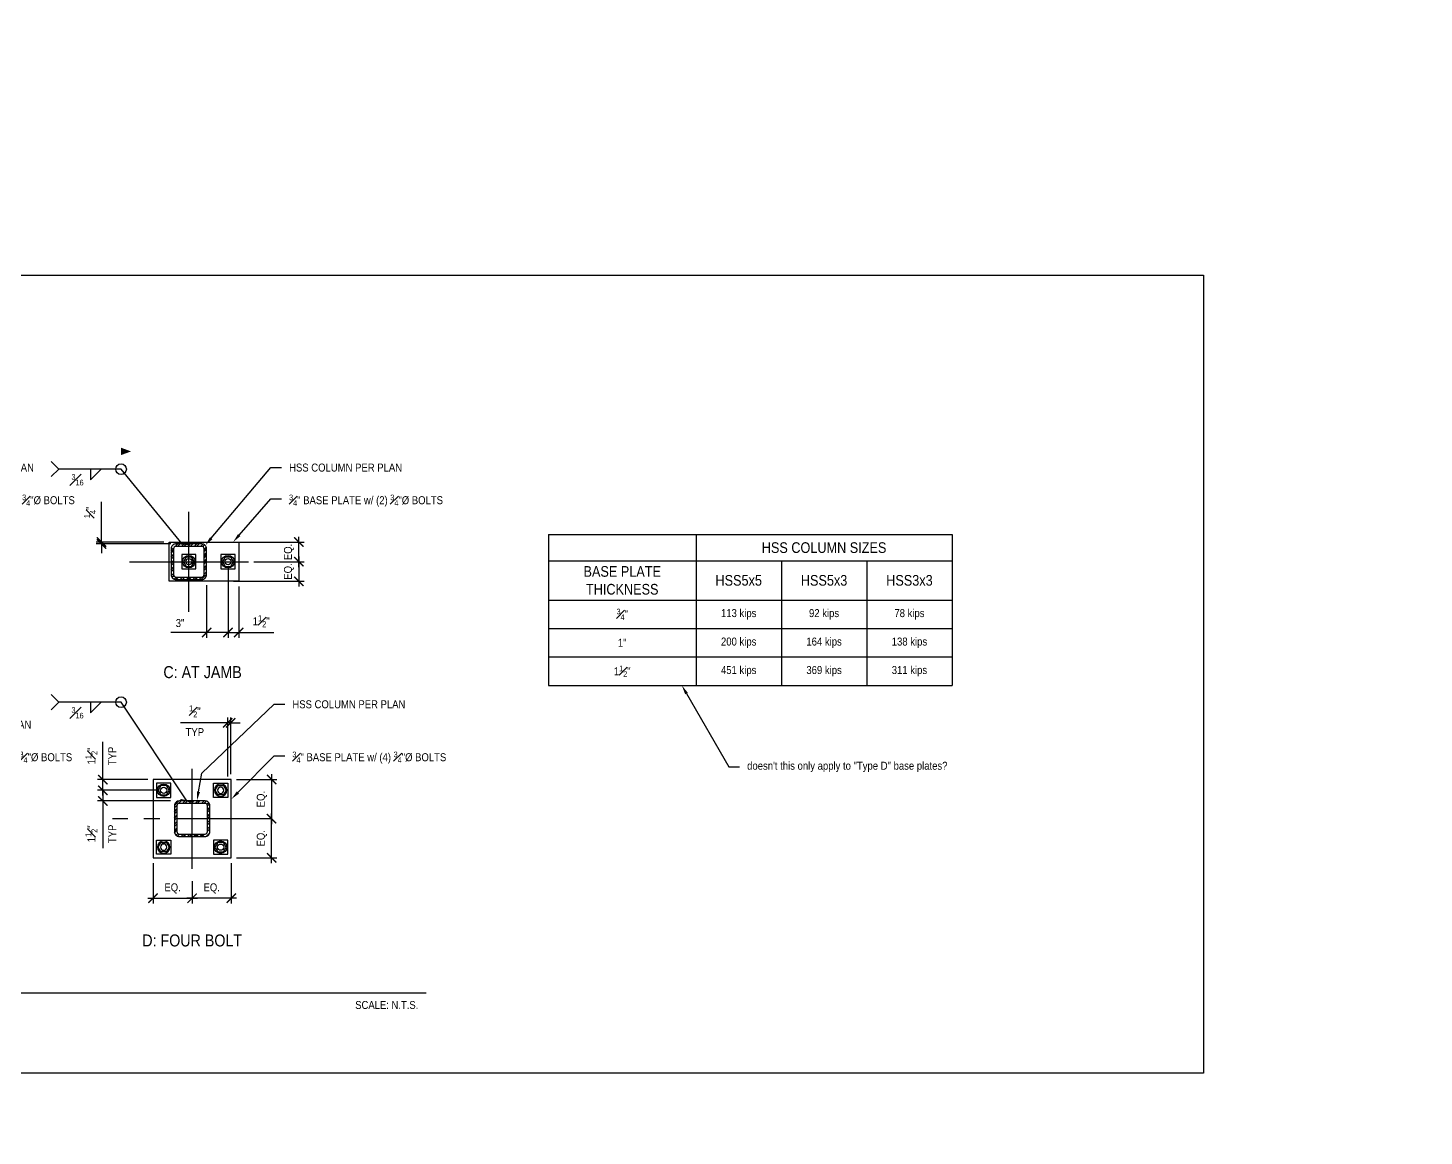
# Model space of a CAD drawing. Header units: inches. Extents: x -16404 to 14624, y -1591 to 16152.
# Drawn here: x -5643.8 to -5447.5, y 7972.7 to 8128.4 of the extents above; entities that cross this region are included whole.
import ezdxf
from ezdxf import colors
from ezdxf.entities.mleader import LeaderData, LeaderLine
from ezdxf.enums import TextEntityAlignment as Align
from ezdxf.math import Vec2, Vec3

# ---------------------------------------------------------------- set-up
doc = ezdxf.new("R2010")
doc.units = ezdxf.units.IN
doc.header["$LTSCALE"] = 24
doc.header["$MEASUREMENT"] = 0
doc.linetypes.add('CENTER2', pattern=[1.125, 0.75, -0.125, 0.125, -0.125])
doc.linetypes.add('CENTER4', pattern=[0.9975, 0.75, -0.06125, 0.125, -0.06125])
doc.layers.get('0').update_dxf_attribs({"linetype": 'CONTINUOUS'})
doc.layers.get('DefPoints').update_dxf_attribs({"color": 251, "linetype": 'CONTINUOUS'})
doc.layers.add('DESIGNER COMMENTS', color=221, linetype='CONTINUOUS', plot=False)
for name, color, linetype in [('S-ANNO-DIMS', 2, 'CONTINUOUS'), ('S-ANNO-NOTE', 4, 'CONTINUOUS'), ('S-BOLT', 2, 'CONTINUOUS'), ('S-SIMPSON', 2, 'CONTINUOUS'), ('S-STEEL', 4, 'CONTINUOUS')]:
    doc.layers.add(name, color=color, linetype=linetype)
doc.layers.add('S-HATCH1', color=1, linetype='CONTINUOUS', transparency=0.5)
doc.styles.add('Arial', font='arial.ttf', dxfattribs={"width": 0.85})
doc.dimstyles.new('DIM-12$0', dxfattribs={"dimscale": 12, "dimtxt": 0.09375, "dimasz": 0.109375, "dimexe": 0.0625, "dimexo": 0.0625, "dimgap": 0.0625, "dimtad": 1, "dimdec": 4, "dimzin": 11, "dimdsep": 46, "dimlunit": 4, "dimtxsty": 'Arial', "dimblk": 'ARCHTICK', "dimblk1": 'ARCHTICK', "dimblk2": 'ARCHTICK', "dimsah": 1, "dimcen": 0.125, "dimdle": 0.0625, "dimclrd": 256, "dimclre": 256, "dimclrt": 4, "dimadec": 0, "dimazin": 0, "dimtfac": 0.75, "dimtdec": 4, "dimtofl": 0, "dimtmove": 0, "dimatfit": 3, "dimldrblk": 'ARCHTICK', "dimfxl": 1, "dimfrac": 1, "dimtolj": 1, "dimtzin": 11, "dimarcsym": 0})
doc.dimstyles.new('DIM-12$7', dxfattribs={"dimscale": 12, "dimtxt": 0.09375, "dimasz": 0.125, "dimexe": 0.0625, "dimexo": 0.0625, "dimgap": 0.0625, "dimtad": 1, "dimdec": 4, "dimzin": 11, "dimdsep": 46, "dimlunit": 4, "dimtxsty": 'Arial', "dimblk": 'ARCHTICK', "dimcen": 0.125, "dimclrd": 256, "dimclre": 256, "dimclrt": 4, "dimadec": 0, "dimazin": 0, "dimtfac": 0.75, "dimtdec": 4, "dimtofl": 0, "dimtmove": 0, "dimatfit": 3, "dimldrblk": 'ARCHTICK', "dimfxl": 1, "dimfrac": 1, "dimtolj": 1, "dimtzin": 11, "dimarcsym": 0})

# ---------------------------------------------------------------- blocks, each defined once
blk = doc.blocks.new('*U285')
at = {"const_width": 0.188}
for points in [[(-4.5, 0, -1), (4.5, 0, 3.732051)], [(-4.5, 0, 1), (4.5, 0, -3.732051)]]:
    blk.add_lwpolyline(points, format="xyb", dxfattribs=at)
blk.add_lwpolyline([(4.5, 0), (174.42, 0)], dxfattribs=at)
blk.add_circle((0, 0), 4.5)
at = {"style": 'Arial', "width": 0.85}
for tag, p in [('DWG_TITLE_1', (7.5, 6.19)), ('DWG_TITLE_2', (7.5, 2.44))]:
    blk.add_attdef(tag, text='', height=2.62, dxfattribs=at).set_placement(p, align=Align.MIDDLE_LEFT)
blk.add_attdef('#', text='', height=3, dxfattribs=at).set_placement((0, 0), align=Align.MIDDLE_CENTER)
blk.add_attdef('SCALE', text='', height=1.12, dxfattribs=at).set_placement((173.29, -1.12), align=Align.TOP_RIGHT)
blk = doc.blocks.new('_ARCHTICK')
at = {"color": 0, "linetype": 'ByBlock', "const_width": 0.15}
blk.add_lwpolyline([(-0.5, -0.5), (0.5, 0.5)], dxfattribs=at)
blk = doc.blocks.new('*D798')
at = {"layer": 'DefPoints', "color": 0, "transparency": 16777216}
for p in [(8320.88, 2727.6), (8322.38, 2724.85), (8320.88, 2717.64)]:
    blk.add_point(p, dxfattribs=at)
at = {"layer": 'S-ANNO-DIMS', "lineweight": -2, "transparency": 16777216}
for p, q in [((8320.88, 2726.85), (8320.88, 2716.89)), ((8322.38, 2724.1), (8322.38, 2716.89)), ((8320.88, 2717.64), (8323.13, 2717.64)), ((8322.38, 2717.64), (8327.34, 2717.64))]:
    blk.add_line(p, q, dxfattribs=at)
at = {"layer": 'S-ANNO-DIMS', "lineweight": -2, "transparency": 16777216, "xscale": 1.3125, "yscale": 1.3125, "zscale": 1.3125, "rotation": 180}
blk.add_blockref('_ARCHTICK', (8320.88, 2717.64), dxfattribs=at)
at = {"layer": 'S-ANNO-DIMS', "lineweight": -2, "transparency": 16777216, "xscale": 1.3125, "yscale": 1.3125, "zscale": 1.3125}
blk.add_blockref('_ARCHTICK', (8322.38, 2717.64), dxfattribs=at)
at = {"layer": 'S-ANNO-DIMS', "color": 4, "transparency": 16777216, "insert": (8325.55, 2719.24), "char_height": 1.125, "attachment_point": 5, "style": 'Arial'}
blk.add_mtext('\\A1;1{\\H0.75x;\\S1#2;}"', dxfattribs=at)
blk = doc.blocks.new('*D799')
at = {"layer": 'DefPoints', "color": 0, "transparency": 16777216}
for p in [(8323.75, 2727.6), (8320.89, 2724.85), (8330.83, 2724.85)]:
    blk.add_point(p, dxfattribs=at)
at = {"layer": 'S-ANNO-DIMS', "lineweight": -2, "transparency": 16777216}
for p, q in [((8330.83, 2728.35), (8330.83, 2724.1)), ((8324.5, 2727.6), (8331.58, 2727.6)), ((8321.64, 2724.85), (8331.58, 2724.85))]:
    blk.add_line(p, q, dxfattribs=at)
at = {"layer": 'S-ANNO-DIMS', "lineweight": -2, "transparency": 16777216, "xscale": 1.3125, "yscale": 1.3125, "zscale": 1.3125}
for p, rotation in [((8330.83, 2727.6), 90), ((8330.83, 2724.85), 270)]:
    blk.add_blockref('_ARCHTICK', p, dxfattribs=dict(at, rotation=rotation))
at = {"layer": 'S-ANNO-DIMS', "color": 4, "transparency": 16777216, "insert": (8329.46, 2726.22), "char_height": 1.125, "attachment_point": 5, "rotation": 90, "style": 'Arial'}
blk.add_mtext('\\A1;EQ.', dxfattribs=at)
blk = doc.blocks.new('*D800')
at = {"layer": 'DefPoints', "color": 0, "transparency": 16777216}
for p in [(8320.89, 2730.35), (8330.83, 2730.35), (8323.75, 2727.6)]:
    blk.add_point(p, dxfattribs=at)
at = {"layer": 'S-ANNO-DIMS', "lineweight": -2, "transparency": 16777216}
for p, q in [((8321.64, 2730.35), (8331.58, 2730.35)), ((8330.83, 2726.85), (8330.83, 2731.1)), ((8324.5, 2727.6), (8331.58, 2727.6))]:
    blk.add_line(p, q, dxfattribs=at)
at = {"layer": 'S-ANNO-DIMS', "lineweight": -2, "transparency": 16777216, "xscale": 1.3125, "yscale": 1.3125, "zscale": 1.3125}
for p, rotation in [((8330.83, 2730.35), 90), ((8330.83, 2727.6), 270)]:
    blk.add_blockref('_ARCHTICK', p, dxfattribs=dict(at, rotation=rotation))
at = {"layer": 'S-ANNO-DIMS', "color": 4, "transparency": 16777216, "insert": (8329.46, 2728.97), "char_height": 1.125, "attachment_point": 5, "rotation": 90, "style": 'Arial'}
blk.add_mtext('\\A1;EQ.', dxfattribs=at)
blk = doc.blocks.new('*D801')
at = {"layer": 'DefPoints', "color": 0, "transparency": 16777216}
for p in [(8303.1, 2730.1), (8312.63, 2730.35), (8313.58, 2730.1)]:
    blk.add_point(p, dxfattribs=at)
at = {"layer": 'S-ANNO-DIMS', "lineweight": -2, "transparency": 16777216}
for p, q in [((8303.1, 2730.35), (8303.1, 2736.03)), ((8311.88, 2730.35), (8302.35, 2730.35)), ((8312.83, 2730.1), (8302.35, 2730.1)), ((8303.1, 2730.1), (8303.1, 2728.78))]:
    blk.add_line(p, q, dxfattribs=at)
at = {"layer": 'S-ANNO-DIMS', "lineweight": -2, "transparency": 16777216, "xscale": 1.3125, "yscale": 1.3125, "zscale": 1.3125}
for p, rotation in [((8303.1, 2730.35), 270), ((8303.1, 2730.1), 90)]:
    blk.add_blockref('_ARCHTICK', p, dxfattribs=dict(at, rotation=rotation))
at = {"layer": 'S-ANNO-DIMS', "color": 4, "transparency": 16777216, "insert": (8301.5, 2734.53), "char_height": 1.125, "attachment_point": 5, "rotation": 90, "style": 'Arial'}
blk.add_mtext('\\A1;{\\H0.75x;\\S1#4;}"', dxfattribs=at)
blk = doc.blocks.new('*U3377')
blk.add_lwpolyline([(-0.38, 0.66), (-0.77, 0), (-0.38, -0.66), (0.38, -0.66), (0.77, 0), (0.38, 0.66)], close=True)
for radius in [0.875, 0.438]:
    blk.add_circle((0, 0), radius)
blk = doc.blocks.new('HSS5x5x0-375')
at = {"layer": 'S-HATCH1'}
h = blk.add_hatch(dxfattribs=at)
h.set_pattern_fill('STEEL', color=256, scale=5, style=0)
h.set_pattern_definition([(45, (-834.34226, -599.90463), (-0.44194174, 0.44194174), []), (45, (-834.34226, -599.59213), (-0.44194174, 0.44194174), [])])
edge = h.paths.add_edge_path(flags=16)
edge.add_line((-1.802, -2.151), (1.802, -2.151))
edge.add_arc((1.802, -1.802), 0.349, 270, 360)
edge.add_line((2.151, -1.802), (2.151, 1.802))
edge.add_arc((1.802, 1.802), 0.349, 360, 450)
edge.add_line((1.802, 2.151), (-1.802, 2.151))
edge.add_arc((-1.802, 1.802), 0.349, 90, 180)
edge.add_line((-2.151, 1.802), (-2.151, -1.802))
edge.add_arc((-1.802, -1.802), 0.349, 180, 270)
edge = h.paths.add_edge_path()
edge.add_line((-1.802, -2.5), (1.802, -2.5))
edge.add_arc((1.802, -1.802), 0.698, 270, 360)
edge.add_line((2.5, -1.802), (2.5, 1.802))
edge.add_arc((1.802, 1.802), 0.698, 360, 450)
edge.add_line((1.802, 2.5), (-1.802, 2.5))
edge.add_arc((-1.802, 1.802), 0.698, 90, 180)
edge.add_line((-2.5, 1.802), (-2.5, -1.802))
edge.add_arc((-1.802, -1.802), 0.698, 180, 270)
at = {"layer": 'S-STEEL'}
for points in [[(-1.802, -2.5), (1.802, -2.5, 0.4142136), (2.5, -1.802), (2.5, 1.802, 0.4142136), (1.802, 2.5), (-1.802, 2.5, 0.4142136), (-2.5, 1.802), (-2.5, -1.802, 0.4142136)], [(-1.802, -2.151), (1.802, -2.151, 0.4142136), (2.151, -1.802), (2.151, 1.802, 0.4142136), (1.802, 2.151), (-1.802, 2.151, 0.4142136), (-2.151, 1.802), (-2.151, -1.802, 0.4142136)]]:
    blk.add_lwpolyline(points, format="xyb", close=True, dxfattribs=at)
blk = doc.blocks.new('NUT-Plan View 1in-new')
blk.add_lwpolyline([(-0.44, 0.76), (-0.88, 0), (-0.44, -0.76), (0.44, -0.76), (0.88, 0), (0.44, 0.76)], close=True)
for radius in [1, 0.5]:
    blk.add_circle((0, 0), radius)
blk = doc.blocks.new('*D805')
at = {"layer": 'DefPoints', "color": 0, "transparency": 16777216}
for p in [(8321.34, 2685.99), (8315.84, 2683.48), (8315.84, 2680.32)]:
    blk.add_point(p, dxfattribs=at)
at = {"layer": 'S-ANNO-DIMS', "lineweight": -2, "transparency": 16777216}
for p, q in [((8321.34, 2685.24), (8321.34, 2679.57)), ((8315.84, 2682.73), (8315.84, 2679.57)), ((8322.09, 2680.32), (8315.09, 2680.32))]:
    blk.add_line(p, q, dxfattribs=at)
at = {"layer": 'S-ANNO-DIMS', "lineweight": -2, "transparency": 16777216, "xscale": 1.3125, "yscale": 1.3125, "zscale": 1.3125, "rotation": 180}
blk.add_blockref('_ARCHTICK', (8315.84, 2680.32), dxfattribs=at)
at = {"layer": 'S-ANNO-DIMS', "lineweight": -2, "transparency": 16777216, "xscale": 1.3125, "yscale": 1.3125, "zscale": 1.3125}
blk.add_blockref('_ARCHTICK', (8321.34, 2680.32), dxfattribs=at)
at = {"layer": 'S-ANNO-DIMS', "color": 4, "transparency": 16777216, "insert": (8318.59, 2681.69), "char_height": 1.125, "attachment_point": 5, "style": 'Arial'}
blk.add_mtext('\\A1;EQ.', dxfattribs=at)
blk = doc.blocks.new('*D806')
at = {"layer": 'DefPoints', "color": 0, "transparency": 16777216}
for p in [(8310.34, 2685.99), (8315.84, 2683.48), (8315.84, 2680.32)]:
    blk.add_point(p, dxfattribs=at)
at = {"layer": 'S-ANNO-DIMS', "lineweight": -2, "transparency": 16777216}
for p, q in [((8310.34, 2685.24), (8310.34, 2679.57)), ((8315.84, 2682.73), (8315.84, 2679.57)), ((8309.59, 2680.32), (8316.59, 2680.32))]:
    blk.add_line(p, q, dxfattribs=at)
at = {"layer": 'S-ANNO-DIMS', "lineweight": -2, "transparency": 16777216, "xscale": 1.3125, "yscale": 1.3125, "zscale": 1.3125, "rotation": 180}
blk.add_blockref('_ARCHTICK', (8310.34, 2680.32), dxfattribs=at)
at = {"layer": 'S-ANNO-DIMS', "lineweight": -2, "transparency": 16777216, "xscale": 1.3125, "yscale": 1.3125, "zscale": 1.3125}
blk.add_blockref('_ARCHTICK', (8315.84, 2680.32), dxfattribs=at)
at = {"layer": 'S-ANNO-DIMS', "color": 4, "transparency": 16777216, "insert": (8313.09, 2681.69), "char_height": 1.125, "attachment_point": 5, "style": 'Arial'}
blk.add_mtext('\\A1;EQ.', dxfattribs=at)
blk = doc.blocks.new('*D807')
at = {"layer": 'DefPoints', "color": 0, "transparency": 16777216}
for p in [(8320.88, 2727.6), (8317.88, 2725.05), (8320.88, 2717.64)]:
    blk.add_point(p, dxfattribs=at)
at = {"layer": 'S-ANNO-DIMS', "lineweight": -2, "transparency": 16777216}
for p, q in [((8320.88, 2726.85), (8320.88, 2716.89)), ((8317.88, 2724.3), (8317.88, 2716.89)), ((8317.88, 2717.64), (8312.84, 2717.64)), ((8320.88, 2717.64), (8317.13, 2717.64))]:
    blk.add_line(p, q, dxfattribs=at)
at = {"layer": 'S-ANNO-DIMS', "lineweight": -2, "transparency": 16777216, "xscale": 1.3125, "yscale": 1.3125, "zscale": 1.3125, "rotation": 180}
blk.add_blockref('_ARCHTICK', (8317.88, 2717.64), dxfattribs=at)
at = {"layer": 'S-ANNO-DIMS', "lineweight": -2, "transparency": 16777216, "xscale": 1.3125, "yscale": 1.3125, "zscale": 1.3125}
blk.add_blockref('_ARCHTICK', (8320.88, 2717.64), dxfattribs=at)
at = {"layer": 'S-ANNO-DIMS', "color": 4, "transparency": 16777216, "insert": (8314.14, 2718.97), "char_height": 1.125, "attachment_point": 5, "style": 'Arial'}
blk.add_mtext('\\A1;3"', dxfattribs=at)
blk = doc.blocks.new('*D808')
at = {"layer": 'DefPoints', "color": 0, "transparency": 16777216}
for p in [(8327.01, 2691.49), (8327.01, 2691.49), (8321.34, 2685.99)]:
    blk.add_point(p, dxfattribs=at)
at = {"layer": 'S-ANNO-DIMS', "lineweight": -2, "transparency": 16777216}
for p, q in [((8327.01, 2685.24), (8327.01, 2692.24)), ((8322.09, 2685.99), (8327.76, 2685.99))]:
    blk.add_line(p, q, dxfattribs=at)
at = {"layer": 'S-ANNO-DIMS', "lineweight": -2, "transparency": 16777216, "xscale": 1.3125, "yscale": 1.3125, "zscale": 1.3125}
for p, rotation in [((8327.01, 2691.49), 90), ((8327.01, 2685.99), 270)]:
    blk.add_blockref('_ARCHTICK', p, dxfattribs=dict(at, rotation=rotation))
at = {"layer": 'S-ANNO-DIMS', "color": 4, "transparency": 16777216, "insert": (8325.64, 2688.74), "char_height": 1.125, "attachment_point": 5, "rotation": 90, "style": 'Arial'}
blk.add_mtext('\\A1;EQ.', dxfattribs=at)
blk = doc.blocks.new('*D809')
at = {"layer": 'DefPoints', "color": 0, "transparency": 16777216}
for p in [(8321.34, 2696.99), (8327.01, 2691.49), (8327.01, 2691.49)]:
    blk.add_point(p, dxfattribs=at)
at = {"layer": 'S-ANNO-DIMS', "lineweight": -2, "transparency": 16777216}
for p, q in [((8322.09, 2696.99), (8327.76, 2696.99)), ((8327.01, 2697.74), (8327.01, 2690.74))]:
    blk.add_line(p, q, dxfattribs=at)
at = {"layer": 'S-ANNO-DIMS', "lineweight": -2, "transparency": 16777216, "xscale": 1.3125, "yscale": 1.3125, "zscale": 1.3125}
for p, rotation in [((8327.01, 2696.99), 90), ((8327.01, 2691.49), 270)]:
    blk.add_blockref('_ARCHTICK', p, dxfattribs=dict(at, rotation=rotation))
at = {"layer": 'S-ANNO-DIMS', "color": 4, "transparency": 16777216, "insert": (8325.64, 2694.24), "char_height": 1.125, "attachment_point": 5, "rotation": 90, "style": 'Arial'}
blk.add_mtext('\\A1;EQ.', dxfattribs=at)
blk = doc.blocks.new('*D2517')
at = {"layer": 'DefPoints', "color": 0, "transparency": 16777216}
for p in [(128.95, 29.99), (136.01, 29.99), (137.51, 28.49)]:
    blk.add_point(p, dxfattribs=at)
at = {"layer": 'S-ANNO-DIMS', "lineweight": -2, "transparency": 16777216}
for p, q in [((128.95, 29.99), (128.95, 35.31)), ((135.26, 29.99), (128.2, 29.99)), ((128.95, 27.74), (128.95, 29.99)), ((136.76, 28.49), (128.2, 28.49))]:
    blk.add_line(p, q, dxfattribs=at)
at = {"layer": 'S-ANNO-DIMS', "lineweight": -2, "transparency": 16777216, "xscale": 1.3125, "yscale": 1.3125, "zscale": 1.3125}
for p, rotation in [((128.95, 29.99), 90), ((128.95, 28.49), 270)]:
    blk.add_blockref('_ARCHTICK', p, dxfattribs=dict(at, rotation=rotation))
at = {"layer": 'S-ANNO-DIMS', "color": 4, "transparency": 16777216, "char_height": 1.125, "attachment_point": 5, "rotation": 90, "style": 'Arial'}
for s, insert in [('\\A1;1{\\H0.75x;\\S1#2;}"', (127.35, 33.3)), ('\\A1;TYP', (130.26, 33.3))]:
    blk.add_mtext(s, dxfattribs=dict(at, insert=insert))
blk = doc.blocks.new('*D2518')
at = {"layer": 'DefPoints', "color": 0, "transparency": 16777216}
for p in [(137.51, 28.49), (128.95, 26.99), (139.2, 26.99)]:
    blk.add_point(p, dxfattribs=at)
at = {"layer": 'S-ANNO-DIMS', "lineweight": -2, "transparency": 16777216}
for p, q in [((128.95, 28.49), (128.95, 29.8)), ((136.76, 28.49), (128.2, 28.49)), ((128.95, 28.49), (128.95, 26.99)), ((138.45, 26.99), (128.2, 26.99)), ((128.95, 26.99), (128.95, 20.35))]:
    blk.add_line(p, q, dxfattribs=at)
at = {"layer": 'S-ANNO-DIMS', "lineweight": -2, "transparency": 16777216, "xscale": 1.3125, "yscale": 1.3125, "zscale": 1.3125}
for p, rotation in [((128.95, 28.49), 270), ((128.95, 26.99), 90)]:
    blk.add_blockref('_ARCHTICK', p, dxfattribs=dict(at, rotation=rotation))
at = {"layer": 'S-ANNO-DIMS', "color": 4, "transparency": 16777216, "char_height": 1.125, "attachment_point": 5, "rotation": 90, "style": 'Arial'}
for s, insert in [('\\A1;TYP', (130.26, 22.36)), ('\\A1;1{\\H0.75x;\\S1#2;}"', (127.35, 22.36))]:
    blk.add_mtext(s, dxfattribs=dict(at, insert=insert))
blk = doc.blocks.new('*D2519')
at = {"layer": 'DefPoints', "color": 0, "transparency": 16777216}
for p in [(146.51, 37.96), (146.51, 29.66), (146.93, 29.99)]:
    blk.add_point(p, dxfattribs=at)
at = {"layer": 'S-ANNO-DIMS', "lineweight": -2, "transparency": 16777216}
for p, q in [((146.51, 37.96), (139.87, 37.96)), ((146.51, 30.41), (146.51, 38.71)), ((146.93, 37.96), (146.51, 37.96)), ((146.93, 30.74), (146.93, 38.71)), ((146.93, 37.96), (148.25, 37.96))]:
    blk.add_line(p, q, dxfattribs=at)
at = {"layer": 'S-ANNO-DIMS', "lineweight": -2, "transparency": 16777216, "xscale": 1.3125, "yscale": 1.3125, "zscale": 1.3125}
blk.add_blockref('_ARCHTICK', (146.51, 37.96), dxfattribs=at)
at = {"layer": 'S-ANNO-DIMS', "lineweight": -2, "transparency": 16777216, "xscale": 1.3125, "yscale": 1.3125, "zscale": 1.3125, "rotation": 180}
blk.add_blockref('_ARCHTICK', (146.93, 37.96), dxfattribs=at)
at = {"layer": 'S-ANNO-DIMS', "color": 4, "transparency": 16777216, "char_height": 1.125, "attachment_point": 5, "style": 'Arial'}
for s, insert in [('\\A1;{\\H0.75x;\\S1#2;}"', (141.88, 39.56)), ('\\A1;TYP', (141.88, 36.65))]:
    blk.add_mtext(s, dxfattribs=dict(at, insert=insert))
blk = doc.blocks.new('*T3172')
at = {"layer": 'DESIGNER COMMENTS', "transparency": 16777216}
for p, q in [((0, 0), (56.75, 0)), ((0, 0), (0, -21.2)), ((20.75, 0), (20.75, -21.2)), ((56.75, 0), (56.75, -21.2)), ((0, -3.68), (32.75, -3.68)), ((32.75, -3.68), (32.75, -21.2)), ((44.75, -3.68), (44.75, -21.2)), ((0, -9.2), (56.75, -9.2)), ((0, -13.2), (56.75, -13.2)), ((0, -17.2), (56.75, -17.2)), ((0, -21.2), (56.75, -21.2))]:
    blk.add_line(p, q, dxfattribs=at)
at = {"layer": 'DESIGNER COMMENTS', "color": 2, "linetype": 'ByBlock', "lineweight": -2, "transparency": 16777216}
blk.add_line((32.75, -3.68), (56.75, -3.68), dxfattribs=at)
at = {"layer": 'DESIGNER COMMENTS', "transparency": 16777216, "attachment_point": 5, "style": 'Arial'}
for s, insert, char_height, width in [('HSS COLUMN SIZES', (38.75, -1.84), 1.5, 34.56), ('BASE PLATE THICKNESS', (10.38, -6.44), 1.5, 19.314), ('HSS5x5', (26.75, -6.44), 1.5, 10.56), ('HSS5x3', (38.75, -6.44), 1.5, 10.56), ('HSS3x3', (50.75, -6.44), 1.5, 10.56), ('\\A1;{\\H0.7x;\\S3#4;}"', (10.38, -11.2), 1.125, 19.314), ('113 kips', (26.75, -11.2), 1.125, 10.56), ('92 kips', (38.75, -11.2), 1.125, 10.56), ('78 kips', (50.75, -11.2), 1.125, 10.56), ('1"', (10.38, -15.2), 1.125, 19.314), ('200 kips', (26.75, -15.2), 1.125, 10.56), ('164 kips', (38.75, -15.2), 1.125, 10.56), ('138 kips', (50.75, -15.2), 1.125, 10.56), ('\\A1;1{\\H0.7x;\\S1#2;}"', (10.38, -19.2), 1.125, 19.314), ('451 kips', (26.75, -19.2), 1.125, 10.56), ('369 kips', (38.75, -19.2), 1.125, 10.56), ('311 kips', (50.75, -19.2), 1.125, 10.56)]:
    blk.add_mtext(s, dxfattribs=dict(at, insert=insert, char_height=char_height, width=width))
blk = doc.blocks.new('HSS COLUMN BASE PLATE CONNECTION')
at = {"layer": 'S-ANNO-NOTE', "color": 1, "linetype": 'CENTER4'}
for p, q in [((141.04189, 53.57011), (141.04189, 67.62392)), ((132.67288, 60.59702), (149.41091, 60.59702)), ((141.50645, 17.45995), (141.50645, 31.51377))]:
    blk.add_line(p, q, dxfattribs=at)
at = {"layer": 'S-ANNO-NOTE', "color": 1, "linetype": 'CENTER2', "ltscale": 0.75}
blk.add_line((152.71427, 24.48686), (130.29863, 24.48686), dxfattribs=at)
at = {"layer": 'S-ANNO-NOTE'}
blk.add_lwpolyline([(131.51041, 73.60523, 0, 0, 0), (131.51041, 76.0922, 1.02606, 0, 0), (132.91995, 76.0922, 0, 0, 0)], format="xyseb", dxfattribs=at)
for points in [[(121.70443, 72.54457), (122.76509, 73.60523), (121.70443, 74.66589)], [(127.21937, 73.60523), (127.21937, 72.10523), (128.71937, 73.60523)], [(121.70443, 39.804), (122.76509, 40.86466), (121.70443, 41.92532)], [(127.21937, 40.86466), (127.21937, 39.36466), (128.71937, 40.86466)]]:
    blk.add_lwpolyline(points, dxfattribs=at)
for centre in [(131.51041, 73.60523), (131.51041, 40.86466)]:
    blk.add_circle(centre, 0.75, dxfattribs=at)
at = {"layer": 'S-SIMPSON'}
for points in [[(140.04189, 59.59702), (142.04189, 59.59702), (142.04189, 61.59702), (140.04189, 61.59702)], [(145.54189, 59.59702), (147.54189, 59.59702), (147.54189, 61.59702), (145.54189, 61.59702)], [(138.50645, 29.48686), (136.50645, 29.48686), (136.50645, 27.48686), (138.50645, 27.48686)], [(144.50645, 29.48686), (146.50645, 29.48686), (146.50645, 27.48686), (144.50645, 27.48686)], [(138.50645, 19.48686), (136.50645, 19.48686), (136.50645, 21.48686), (138.50645, 21.48686)], [(144.50645, 19.48686), (146.50645, 19.48686), (146.50645, 21.48686), (144.50645, 21.48686)]]:
    blk.add_lwpolyline(points, close=True, dxfattribs=at)
at = {"layer": 'S-STEEL'}
for points in [[(138.29189, 63.34702), (148.04189, 63.34702), (148.04189, 57.84702), (138.29189, 57.84702)], [(136.00645, 18.98686), (147.00645, 18.98686), (147.00645, 29.98686), (136.00645, 29.98686)]]:
    blk.add_lwpolyline(points, close=True, dxfattribs=at)
at = {"layer": 'S-BOLT', "yscale": 0.875, "zscale": 0.875, "rotation": 180}
for p, xscale in [((137.50645, 28.48686), 0.875), ((145.50645, 28.48686), -0.875)]:
    blk.add_blockref('NUT-Plan View 1in-new', p, dxfattribs=dict(at, xscale=xscale))
at = {"layer": 'S-BOLT', "yscale": 0.875, "zscale": 0.875}
for p, xscale in [((137.50645, 20.48686), -0.875), ((145.50645, 20.48686), 0.875)]:
    blk.add_blockref('NUT-Plan View 1in-new', p, dxfattribs=dict(at, xscale=xscale))
at = {"layer": 'S-SIMPSON'}
for p in [(141.04189, 60.59702), (146.54189, 60.59702)]:
    blk.add_blockref('*U3377', p, dxfattribs=at)
at = {"layer": 'S-STEEL'}
for p in [(141.04189, 60.59702), (141.50645, 24.48686)]:
    blk.add_blockref('HSS5x5x0-375', p, dxfattribs=at)
at = {"layer": 'S-ANNO-NOTE', "color": 4, "char_height": 1.125, "width": 2.0903287, "attachment_point": 1, "style": 'Arial'}
for insert in [(124.53862, 72.89573), (124.53862, 40.15516)]:
    blk.add_mtext('\\A1;{\\H0.7x;\\S3#16;}', dxfattribs=dict(at, insert=insert))
at = {"layer": 'S-ANNO-NOTE', "color": 6, "char_height": 1.6875, "style": 'Arial'}
for s, insert, width, attachment_point in [('\\A1;C: AT JAMB', (142.97017, 45.06861), 33.3125, 5), ('\\A1;D: FOUR BOLT', (141.50645, 6.51449), 24.9404547, 8)]:
    blk.add_mtext(s, dxfattribs=dict(at, insert=insert, width=width, attachment_point=attachment_point))
at = {"layer": 'S-ANNO-DIMS'}
for base, p1, p2, angle, picture, middle in [((128.75722, 63.09702), (138.29189, 63.34702), (139.23989, 63.09702), 90, '*D801', (128.75722, 67.5286)), ((146.54189, 50.64286), (148.04189, 57.84702), (146.54189, 60.59702), 180, '*D798', (151.21265, 50.64286))]:
    dim = blk.add_linear_dim(base=base, p1=p1, p2=p2, angle=angle, dimstyle='DIM-12$0', dxfattribs=at)
    dim.commit()
    dim.dimension.update_dxf_attribs({"geometry": picture, "text_midpoint": middle, "dimtype": 128, "insert": (-8174.33841, -2667)})
for base, p2, angle, picture, middle in [((156.49122, 63.34702), (146.54959, 63.34702), 90, '*D800', (156.49122, 61.97202)), ((156.49122, 57.84702), (146.54959, 57.84702), 270, '*D799', (156.49122, 59.22202))]:
    dim = blk.add_linear_dim(base=base, p1=(149.41091, 60.59702), p2=p2, angle=angle, text='EQ.', dimstyle='DIM-12$0', dxfattribs=at)
    dim.commit()
    dim.dimension.update_dxf_attribs({"geometry": picture, "text_midpoint": middle, "dimtype": 128, "insert": (-8174.33841, -2667)})
dim = blk.add_linear_dim(base=(146.54189, 50.64286), p1=(143.54189, 58.04502), p2=(146.54189, 60.59702), dimstyle='DIM-12$0', dxfattribs=at)
dim.commit()
dim.dimension.update_dxf_attribs({"geometry": '*D807', "text_midpoint": (139.80283, 50.64286), "dimtype": 128, "insert": (-8174.33841, -2667)})
for base, p1, p2, angle, override, picture, middle in [((146.50645, 37.96114), (146.9337, 29.98686), (146.50645, 29.66488), 180, {"dimdec": 1, "dimtofl": 1}, '*D2519', (141.8771, 37.96114)), ((128.94982, 29.98686), (137.50645, 28.48686), (136.00645, 29.98686), 90, {"dimtofl": 1}, '*D2517', (128.94982, 33.30371)), ((128.94982, 26.98686), (137.50645, 28.48686), (139.20445, 26.98686), 270, {"dimtofl": 1}, '*D2518', (128.94982, 22.35752))]:
    dim = blk.add_linear_dim(base=base, p1=p1, p2=p2, angle=angle, text='<>\\XTYP', dimstyle='DIM-12$0', override=override, dxfattribs=at)
    dim.commit()
    dim.dimension.update_dxf_attribs({"geometry": picture, "text_midpoint": middle})
for base, p1, p2, angle, picture, middle in [((152.66845, 24.48686), (147.00645, 29.98686), (152.66845, 24.48686), 90, '*D809', (151.30224, 27.23686)), ((152.66845, 24.48686), (147.00645, 18.98686), (152.66845, 24.48686), 270, '*D808', (151.30224, 21.73686)), ((141.50645, 13.32486), (136.00645, 18.98686), (141.50645, 16.48239), 180, '*D806', (138.75645, 14.69107))]:
    dim = blk.add_linear_dim(base=base, p1=p1, p2=p2, angle=angle, text='EQ.', dimstyle='DIM-12$0', dxfattribs=at)
    dim.commit()
    dim.dimension.update_dxf_attribs({"geometry": picture, "text_midpoint": middle, "insert": (-8174.33841, -2667)})
dim = blk.add_linear_dim(base=(141.50645, 13.32486), p1=(147.00645, 18.98686), p2=(141.50645, 16.48239), text='EQ.', dimstyle='DIM-12$0', dxfattribs=at)
dim.commit()
dim.dimension.update_dxf_attribs({"geometry": '*D805', "text_midpoint": (144.25645, 14.69107), "insert": (-8174.33841, -2667)})
at = {"layer": 'S-ANNO-NOTE'}
for points in [[(140.08334, 63.09702), (131.51041, 73.60523), (122.76509, 73.60523)], [(140.76276, 26.98686), (131.51041, 40.86466), (122.76509, 40.86466)]]:
    blk.add_leader(points, dimstyle='DIM-12$7', override={"dimasz": 0.109375, "dimclrd": 2}, dxfattribs=at)
ml = blk.add_multileader_mtext('Standard', dxfattribs=at)
ml.set_content('HSS COLUMN PER PLAN', color=4, style='Arial')
ml.set_leader_properties(color=2)
ml.build(insert=Vec2(0, 0))
ml.multileader.update_dxf_attribs({"dogleg_length": 0.36, "arrow_head_size": 1.3125, "scale": 12})
ctx = ml.context
ctx.base_point, ctx.scale, ctx.char_height, ctx.arrow_head_size, ctx.landing_gap_size, ctx.plane_origin = Vec3(102.29722, 73.82313), 12, 1.125, 1.3125, 1.08, Vec3(57.09043, 372.15795)
notes = []
notes.append((ctx, [(0, (1, 1, 0), (100.79722, 73.82313), (1, 0), 1.5, [(0, [(91.58731, 62.89258)], 0, [])])]))
ctx.mtext.insert, ctx.mtext.width, ctx.mtext.flow_direction = Vec3(103.37722, 74.38563), 13.0710673, 5
ml = blk.add_multileader_mtext('Standard', dxfattribs=at)
ml.set_content('HSS COLUMN PER PLAN', color=4, style='Arial')
ml.set_leader_properties(color=2)
ml.build(insert=Vec2(0, 0))
ml.multileader.update_dxf_attribs({"dogleg_length": 0.36, "arrow_head_size": 1.3125, "scale": 12})
ctx = ml.context
ctx.base_point, ctx.scale, ctx.char_height, ctx.arrow_head_size, ctx.landing_gap_size, ctx.plane_origin = Vec3(154.04736, 73.82313), 12, 1.125, 1.3125, 1.08, Vec3(108.84058, 372.15795)
notes.append((ctx, [(0, (1, 1, 0), (152.54736, 73.82313), (1, 0), 1.5, [(0, [(143.33745, 62.89258)], 0, [])])]))
ctx.mtext.insert, ctx.mtext.width, ctx.mtext.flow_direction = Vec3(155.12736, 74.38563), 12.8694768, 5
ml = blk.add_multileader_mtext('Standard', dxfattribs=at)
ml.set_content('\\A1;{\\H0.7x;\\S3#4;\\H1.4286x;" BASE PLATE w/ (2) \\H0.69999x;\\S3#4;\\H1.4286x;"%%C BOLTS}', color=4, style='Arial')
ml.set_leader_properties(color=2)
ml.build(insert=Vec2(0, 0))
ml.multileader.update_dxf_attribs({"dogleg_length": 0.36, "arrow_head_size": 1.3125, "scale": 12})
ctx = ml.context
ctx.base_point, ctx.scale, ctx.char_height, ctx.arrow_head_size, ctx.landing_gap_size, ctx.plane_origin = Vec3(102.29722, 69.43835), 12, 1.125, 1.3125, 1.08, Vec3(57.09043, 367.77317)
notes.append((ctx, [(0, (1, 1, 0), (100.79722, 69.43835), (1, 0), 1.5, [(0, [(95.29944, 63.34702)], 0, [])])]))
ctx.mtext.insert, ctx.mtext.width, ctx.mtext.flow_direction = Vec3(103.37722, 70.02349), 15.3609018, 5
ml = blk.add_multileader_mtext('Standard', dxfattribs=at)
ml.set_content('\\A1;{\\H0.7x;\\S3#4;}" BASE PLATE w/ (2) {\\H0.69999x;\\S3#4;\\H1.4286x;"%%C BOLTS}', color=4, style='Arial')
ml.set_leader_properties(color=2)
ml.build(insert=Vec2(0, 0))
ml.multileader.update_dxf_attribs({"dogleg_length": 0.36, "arrow_head_size": 1.3125, "scale": 12})
ctx = ml.context
ctx.base_point, ctx.scale, ctx.char_height, ctx.arrow_head_size, ctx.landing_gap_size, ctx.plane_origin = Vec3(154.04736, 69.43835), 12, 1.125, 1.3125, 1.08, Vec3(108.84058, 367.77317)
notes.append((ctx, [(0, (1, 1, 0), (152.54736, 69.43835), (1, 0), 1.5, [(0, [(147.25345, 63.34702)], 0, [])])]))
ctx.mtext.insert, ctx.mtext.width, ctx.mtext.flow_direction = Vec3(155.12736, 70.02349), 16.3789827, 5
ml = blk.add_multileader_mtext('Standard', dxfattribs=at)
ml.set_content('HSS COLUMN PER PLAN', color=4, style='Arial')
ml.set_leader_properties(color=2)
ml.build(insert=Vec2(0, 0))
ml.multileader.update_dxf_attribs({"dogleg_length": 0.36, "arrow_head_size": 1.3125, "scale": 12})
ctx = ml.context
ctx.base_point, ctx.scale, ctx.char_height, ctx.arrow_head_size, ctx.landing_gap_size, ctx.plane_origin = Vec3(49.73945, 67.55335), 12, 1.125, 1.3125, 1.08, Vec3(16.18747, 360.05867)
notes.append((ctx, [(0, (1, 1, 0), (48.23945, 67.55335), (1, 0), 1.5, [(0, [(39.23391, 58.04839)], 0, [])])]))
ctx.mtext.insert, ctx.mtext.width, ctx.mtext.flow_direction = Vec3(50.81945, 68.12544), 15.7874181, 5
ml = blk.add_multileader_mtext('Standard', dxfattribs=at)
ml.set_content('\\A1;1{\\H0.7x;\\S1#2;\\H1.4286x;" MAX NON-SHRINK GROUT}', color=4, style='Arial')
ml.set_leader_properties(color=2)
ml.build(insert=Vec2(0, 0))
ml.multileader.update_dxf_attribs({"dogleg_length": 0.36, "arrow_head_size": 1.3125, "scale": 12})
ctx = ml.context
ctx.base_point, ctx.scale, ctx.char_height, ctx.arrow_head_size, ctx.landing_gap_size, ctx.plane_origin = Vec3(49.73945, 57.78826), 12, 1.125, 1.3125, 1.08, Vec3(16.18747, 350.29358)
notes.append((ctx, [(0, (1, 1, 0), (48.23945, 57.78826), (1, 0), 1.5, [(0, [(42.99158, 50.70783)], 0, [])])]))
ctx.mtext.insert, ctx.mtext.width, ctx.mtext.flow_direction = Vec3(50.81945, 58.36035), 19.4091777, 5
ml = blk.add_multileader_mtext('Standard', dxfattribs=at)
ml.set_content('HSS COLUMN PER PLAN', color=4, style='Arial')
ml.set_leader_properties(color=2)
ml.build(insert=Vec2(0, 0))
ml.multileader.update_dxf_attribs({"dogleg_length": 0.36, "arrow_head_size": 1.3125, "scale": 12})
ctx = ml.context
ctx.base_point, ctx.scale, ctx.char_height, ctx.arrow_head_size, ctx.landing_gap_size, ctx.plane_origin = Vec3(154.51192, 40.56476), 12, 1.125, 1.3125, 1.08, Vec3(109.30513, 336.04779)
notes.append((ctx, [(0, (1, 1, 0), (153.01192, 40.56476), (1, 0), 1.5, [(0, [(142.16131, 26.98686), (142.87568, 30.9066)], 0, [])])]))
ctx.mtext.insert, ctx.mtext.width, ctx.mtext.flow_direction = Vec3(155.59192, 41.12764), 11.8090811, 5
ml = blk.add_multileader_mtext('Standard', dxfattribs=at)
ml.set_content('HSS COLUMN PER PLAN', color=4, style='Arial')
ml.set_leader_properties(color=2)
ml.build(insert=Vec2(0, 0))
ml.multileader.update_dxf_attribs({"dogleg_length": 0.36, "arrow_head_size": 1.3125, "scale": 12})
ctx = ml.context
ctx.base_point, ctx.scale, ctx.char_height, ctx.arrow_head_size, ctx.landing_gap_size, ctx.plane_origin = Vec3(101.93263, 37.71297), 12, 1.125, 1.3125, 1.08, Vec3(56.72584, 336.04779)
notes.append((ctx, [(0, (1, 1, 0), (100.43263, 37.71297), (1, 0), 1.5, [(0, [(90.57861, 26.98686)], 0, [])])]))
ctx.mtext.insert, ctx.mtext.width, ctx.mtext.flow_direction = Vec3(103.01263, 38.27547), 13.8708029, 5
ml = blk.add_multileader_mtext('Standard', dxfattribs=at)
ml.set_content('\\A1;{\\H0.7x;\\S3#4;\\H1.4286x;" BASE PLATE }w/ (2) {\\H0.69999x;\\S3#4;\\H1.4286x;"%%C BOLTS}', color=4, style='Arial')
ml.set_leader_properties(color=2)
ml.build(insert=Vec2(0, 0))
ml.multileader.update_dxf_attribs({"dogleg_length": 0.36, "arrow_head_size": 1.3125, "scale": 12})
ctx = ml.context
ctx.base_point, ctx.scale, ctx.char_height, ctx.arrow_head_size, ctx.landing_gap_size, ctx.plane_origin = Vec3(101.93263, 33.3282), 12, 1.125, 1.3125, 1.08, Vec3(56.72584, 331.66302)
notes.append((ctx, [(0, (1, 1, 0), (100.43263, 33.3282), (1, 0), 1.5, [(0, [(94.79175, 27.23686)], 0, [])])]))
ctx.mtext.insert, ctx.mtext.width, ctx.mtext.flow_direction = Vec3(103.01263, 33.91334), 16.8247967, 5
ml = blk.add_multileader_mtext('Standard', dxfattribs=at)
ml.set_content('\\A1;{\\H0.7x;\\S3#4;}" BASE PLATE w/ (4) {\\H0.69999x;\\S3#4;\\H1.4286x;"%%C BOLTS}', color=4, style='Arial')
ml.set_leader_properties(color=2)
ml.build(insert=Vec2(0, 0))
ml.multileader.update_dxf_attribs({"dogleg_length": 0.36, "arrow_head_size": 1.3125, "scale": 12})
ctx = ml.context
ctx.base_point, ctx.scale, ctx.char_height, ctx.arrow_head_size, ctx.landing_gap_size, ctx.plane_origin = Vec3(154.51192, 33.3282), 12, 1.125, 1.3125, 1.08, Vec3(109.30513, 331.66302)
notes.append((ctx, [(0, (1, 1, 0), (153.01192, 33.3282), (1, 0), 1.5, [(0, [(147.01414, 27.23686)], 0, [])])]))
ctx.mtext.insert, ctx.mtext.width, ctx.mtext.flow_direction = Vec3(155.59192, 33.91334), 15.5210806, 5
for ctx, leaders in notes:
    for number, flags, end, landing, length, lines in leaders:
        leader = LeaderData()
        leader.index, (leader.has_last_leader_line, leader.has_dogleg_vector, leader.attachment_direction) = number, flags
        leader.last_leader_point, leader.dogleg_vector, leader.dogleg_length = Vec3(end), Vec3(landing), length
        for number, points, colour, breaks in lines:
            line = LeaderLine()
            line.index, line.vertices, line.color, line.breaks = number, Vec3.list(points), colors.encode_raw_color(colour), breaks
            leader.lines.append(line)
        ctx.leaders.append(leader)

msp = doc.modelspace()

# ---------------------------------------------------------------- linework, layer by layer
at = {"layer": 'DESIGNER COMMENTS'}
msp.add_lwpolyline([(-5771.05647, 8093.70321), (-5478.55338, 8093.70321), (-5478.55338, 7981.57805), (-5771.05647, 7981.57805)], close=True, dxfattribs=at)

# ---------------------------------------------------------------- block references
msp.add_blockref('*T3172', (-5570.63144, 8057.23326))
at = {"layer": 'S-ANNO-NOTE'}
msp.add_blockref('HSS COLUMN BASE PLATE CONNECTION', (-5762.20554, 7992.82611), dxfattribs=at)
msp.add_blockref('*U285', (-5762.20554, 7992.82611), dxfattribs=at).add_auto_attribs({'#': '9', 'DWG_TITLE_2': 'HSS COLUMN BASE PLATE CONNECTION', 'SCALE': 'SCALE: N.T.S.'})

# ---------------------------------------------------------------- leaders
at = {"layer": 'DESIGNER COMMENTS'}
ml = msp.add_multileader_mtext('Standard', dxfattribs=at)
ml.set_content('{\\L\\C256;NEW}', color=4, style='Arial')
ml.set_leader_properties(color=2)
ml.build(insert=Vec2(0, 0))
ml.multileader.update_dxf_attribs({"dogleg_length": 0.36, "arrow_head_size": 1.3125, "scale": 12})
ctx = ml.context
ctx.base_point, ctx.scale, ctx.char_height, ctx.arrow_head_size, ctx.landing_gap_size, ctx.plane_origin = Vec3(-5763.54033, 8768.81856), 12, 3, 1.3125, 1.08, Vec3(-5804.78309, 8473.68794)
notes = []
notes.append((ctx, [(0, (0, 0, 0), (0, 0), (1, 0), 1, [])]))
ctx.mtext.insert, ctx.mtext.width, ctx.mtext.flow_direction = Vec3(-5762.46033, 8770.61856), 16.4652379, 5
ml = msp.add_multileader_mtext('Standard', dxfattribs=at)
ml.set_content('{\\L\\C256;NEW}', color=4, style='Arial')
ml.set_leader_properties(color=2)
ml.build(insert=Vec2(0, 0))
ml.multileader.update_dxf_attribs({"dogleg_length": 0.36, "arrow_head_size": 1.3125, "scale": 12})
ctx = ml.context
ctx.base_point, ctx.scale, ctx.char_height, ctx.arrow_head_size, ctx.landing_gap_size, ctx.plane_origin = Vec3(-5678.54284, 8768.81856), 12, 3, 1.3125, 1.08, Vec3(-5719.78561, 8473.68794)
notes.append((ctx, [(0, (0, 0, 0), (0, 0), (1, 0), 1, [])]))
ctx.mtext.insert, ctx.mtext.width, ctx.mtext.flow_direction = Vec3(-5677.46284, 8770.61856), 16.4652379, 5
ml = msp.add_multileader_mtext('Standard', dxfattribs=at)
ml.set_content('{\\L\\C256;OLD}', color=4, style='Arial')
ml.set_leader_properties(color=2)
ml.build(insert=Vec2(0, 0))
ml.multileader.update_dxf_attribs({"dogleg_length": 0.36, "arrow_head_size": 1.3125, "scale": 12})
ctx = ml.context
ctx.base_point, ctx.scale, ctx.char_height, ctx.arrow_head_size, ctx.landing_gap_size, ctx.plane_origin = Vec3(-5663.96801, 8571.26671), 12, 3, 1.3125, 1.08, Vec3(-5705.21077, 8275.0111)
notes.append((ctx, [(0, (0, 0, 0), (0, 0), (1, 0), 1, [])]))
ctx.mtext.insert, ctx.mtext.width, ctx.mtext.flow_direction = Vec3(-5662.88801, 8571.94171), 16.4652379, 5
ml = msp.add_multileader_mtext('Standard', dxfattribs=at)
ml.set_content('{\\L\\C256;OLD}', color=4, style='Arial')
ml.set_leader_properties(color=2)
ml.build(insert=Vec2(0, 0))
ml.multileader.update_dxf_attribs({"dogleg_length": 0.36, "arrow_head_size": 1.3125, "scale": 12})
ctx = ml.context
ctx.base_point, ctx.scale, ctx.char_height, ctx.arrow_head_size, ctx.landing_gap_size, ctx.plane_origin = Vec3(-5762.56125, 8560.23359), 12, 3, 1.3125, 1.08, Vec3(-5803.80401, 8263.97797)
notes.append((ctx, [(0, (0, 0, 0), (0, 0), (1, 0), 1, [])]))
ctx.mtext.insert, ctx.mtext.width, ctx.mtext.flow_direction = Vec3(-5761.48125, 8560.90859), 16.4652379, 5
ml = msp.add_multileader_mtext('Standard', dxfattribs=at)
ml.set_content('{\\L\\C256;OLD}', color=4, style='Arial')
ml.set_leader_properties(color=2)
ml.build(insert=Vec2(0, 0))
ml.multileader.update_dxf_attribs({"dogleg_length": 0.36, "arrow_head_size": 1.3125, "scale": 12})
ctx = ml.context
ctx.base_point, ctx.scale, ctx.char_height, ctx.arrow_head_size, ctx.landing_gap_size, ctx.plane_origin = Vec3(-5763.12358, 8352.83877), 12, 3, 1.3125, 1.08, Vec3(-5804.36634, 8056.58316)
notes.append((ctx, [(0, (0, 0, 0), (0, 0), (1, 0), 1, [])]))
ctx.mtext.insert, ctx.mtext.width, ctx.mtext.flow_direction = Vec3(-5762.04358, 8353.51377), 16.4652379, 5
ml = msp.add_multileader_mtext('Standard', dxfattribs=at)
ml.set_content('{\\L\\C256;NEW}', color=4, style='Arial')
ml.set_leader_properties(color=2)
ml.build(insert=Vec2(0, 0))
ml.multileader.update_dxf_attribs({"dogleg_length": 0.36, "arrow_head_size": 1.3125, "scale": 12})
ctx = ml.context
ctx.base_point, ctx.scale, ctx.char_height, ctx.arrow_head_size, ctx.landing_gap_size, ctx.plane_origin = Vec3(-5763.12358, 8238.75153), 12, 3, 1.3125, 1.08, Vec3(-5804.36634, 7943.62091)
notes.append((ctx, [(0, (0, 0, 0), (0, 0), (1, 0), 1, [])]))
ctx.mtext.insert, ctx.mtext.width, ctx.mtext.flow_direction = Vec3(-5762.04358, 8240.55153), 16.4652379, 5
ml = msp.add_multileader_mtext('Standard', dxfattribs=at)
ml.set_content('\\A1;{\\C256;doesn\'t this only apply to "Type D" base plates?}', color=4, style='Arial')
ml.set_leader_properties()
ml.build(insert=Vec2(0, 0))
ml.multileader.update_dxf_attribs({"dogleg_length": 0.36, "arrow_head_size": 1.3125, "scale": 12})
ctx = ml.context
ctx.base_point, ctx.scale, ctx.char_height, ctx.arrow_head_size, ctx.landing_gap_size, ctx.plane_origin = Vec3(-5543.77353, 8024.60107), 12, 1.125, 1.3125, 1.08, Vec3(-5181.9701, 7726.1314)
notes.append((ctx, [(0, (1, 1, 0), (-5545.27353, 8024.60107), (1, 0), 1.5, [(0, [(-5551.87307, 8036.03206)], 0, [])])]))
ctx.mtext.insert, ctx.mtext.width, ctx.mtext.flow_direction = Vec3(-5542.69353, 8025.31973), 21.3866649, 5
for ctx, leaders in notes:
    for number, flags, end, landing, length, lines in leaders:
        leader = LeaderData()
        leader.index, (leader.has_last_leader_line, leader.has_dogleg_vector, leader.attachment_direction) = number, flags
        leader.last_leader_point, leader.dogleg_vector, leader.dogleg_length = Vec3(end), Vec3(landing), length
        for number, points, colour, breaks in lines:
            line = LeaderLine()
            line.index, line.vertices, line.color, line.breaks = number, Vec3.list(points), colors.encode_raw_color(colour), breaks
            leader.lines.append(line)
        ctx.leaders.append(leader)

doc.saveas('drawing.dxf')
